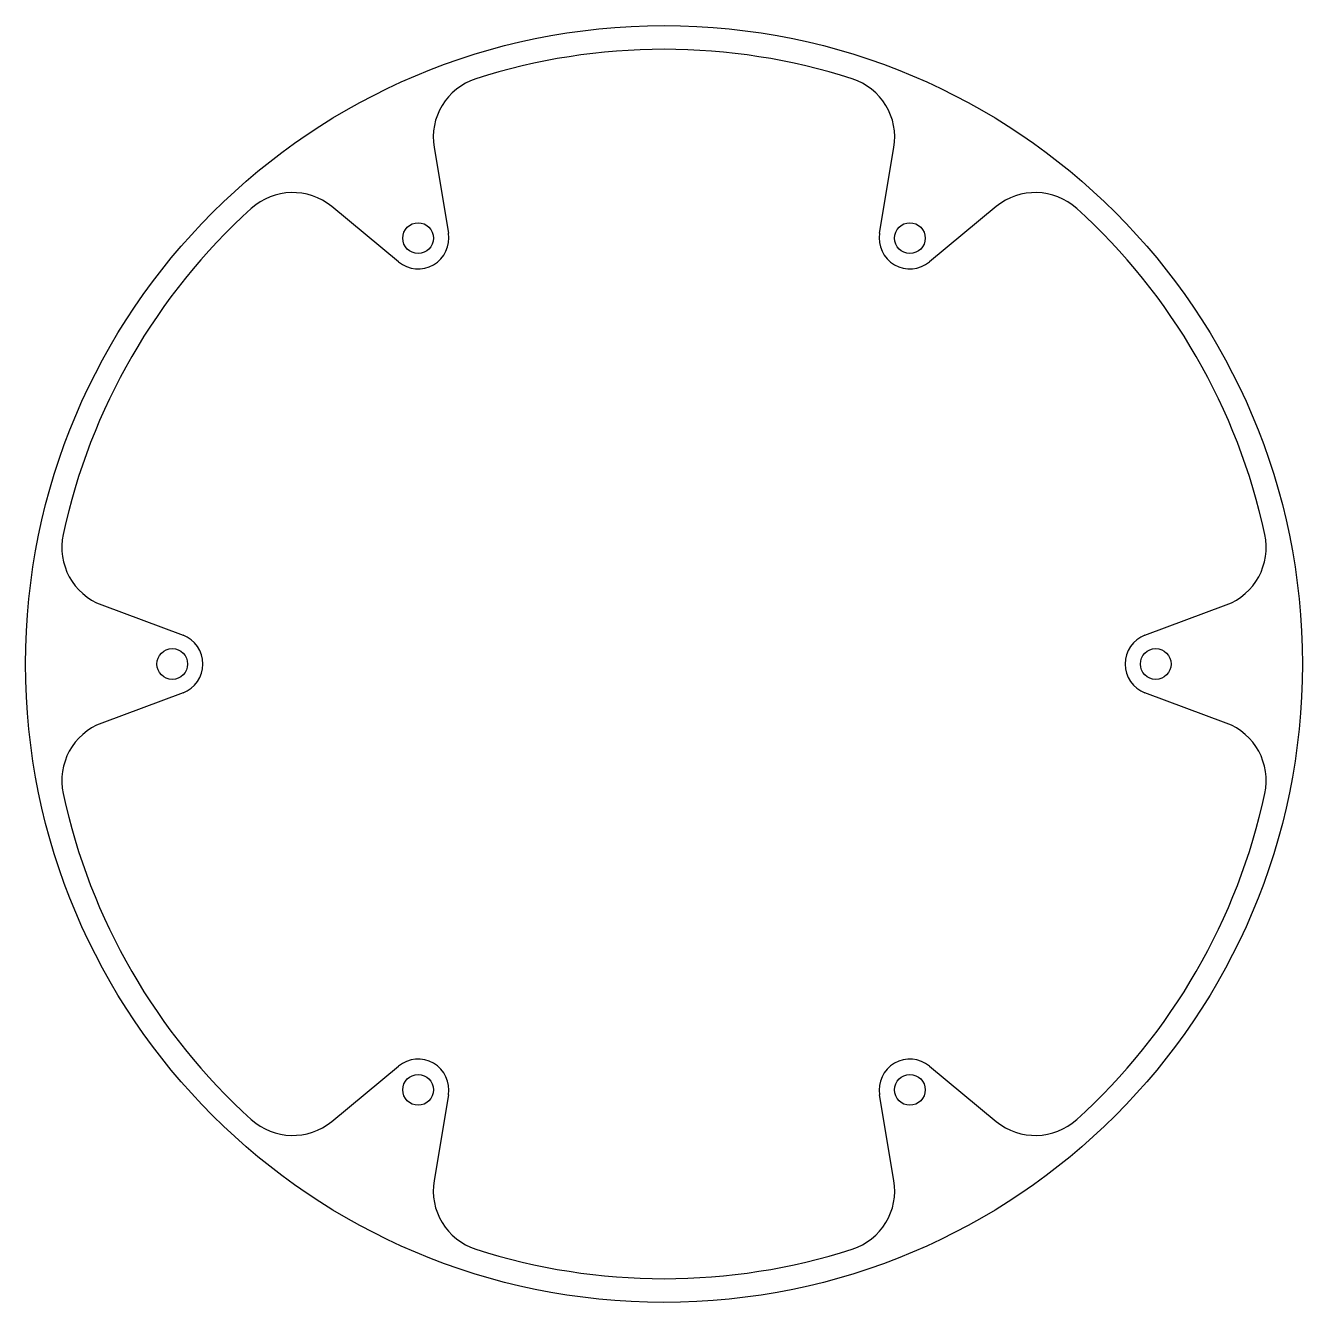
# Model space of a CAD drawing. Header units: metres. Extents: x -41.5 to 41.5, y -41.5 to 41.5.
import ezdxf

# ---------------------------------------------------------------- set-up
doc = ezdxf.new("R2010")
doc.units = ezdxf.units.M

msp = doc.modelspace()

# ---------------------------------------------------------------- linework, layer by layer
at = {"layer": 'PARAMETRIX'}
for p, q in [((-14.9641, 33.6081), (-14.0277, 28.0448)), ((14.0277, 28.0448), (14.9641, 33.6081)), ((-17.2736, 26.1708), (-21.6234, 29.7633)), ((21.6234, 29.7633), (17.2736, 26.1708)), ((-36.5875, 3.8447), (-31.3013, 1.874)), ((31.3013, 1.874), (36.5875, 3.8447)), ((-31.3013, -1.874), (-36.5875, -3.8447)), ((36.5875, -3.8447), (31.3013, -1.874)), ((-21.6234, -29.7633), (-17.2736, -26.1708)), ((17.2736, -26.1708), (21.6234, -29.7633)), ((-14.0277, -28.0448), (-14.9641, -33.6081)), ((14.9641, -33.6081), (14.0277, -28.0448))]:
    msp.add_line(p, q, dxfattribs=at)
for centre, radius in [((0, 0), 41.5483), ((-16, 27.7128), 1), ((16, 27.7128), 1), ((-32, 0), 1), ((32, 0), 1), ((-16, -27.7128), 1), ((16, -27.7128), 1)]:
    msp.add_circle(centre, radius, dxfattribs=at)
for centre, radius, start, end in [((0, 0), 40, 72.1757, 107.8243), ((-11.0196, 34.272), 4, 107.8243, 189.554), ((11.0196, 34.272), 4, 350.446, 72.1757), ((-24.1706, 26.6792), 4, 50.446, 132.1757), ((24.1706, 26.6792), 4, 47.8243, 129.554), ((0, 0), 40, 132.1757, 167.8243), ((0, 0), 40, 12.1757, 47.8243), ((-16, 27.7128), 2, 230.446, 9.554), ((16, 27.7128), 2, 170.446, 309.554), ((-35.1902, 7.5927), 4, 167.8243, 249.554), ((35.1902, 7.5927), 4, 290.446, 12.1757), ((-32, 0), 2, 290.446, 69.554), ((32, 0), 2, 110.446, 249.554), ((-35.1902, -7.5927), 4, 110.446, 192.1757), ((35.1902, -7.5927), 4, 347.8243, 69.554), ((0, 0), 40, 192.1757, 227.8243), ((0, 0), 40, 312.1757, 347.8243), ((-16, -27.7128), 2, 350.446, 129.554), ((16, -27.7128), 2, 50.446, 189.554), ((-24.1706, -26.6792), 4, 227.8243, 309.554), ((24.1706, -26.6792), 4, 230.446, 312.1757), ((-11.0196, -34.272), 4, 170.446, 252.1757), ((11.0196, -34.272), 4, 287.8243, 9.554), ((0, 0), 40, 252.1757, 287.8243)]:
    msp.add_arc(centre, radius, start, end, dxfattribs=at)

doc.saveas('drawing.dxf')
